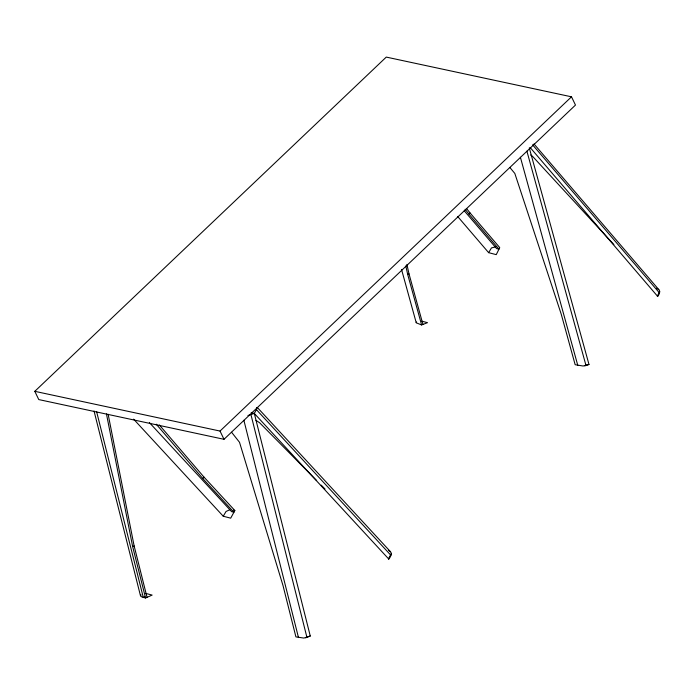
<?xml version="1.0" encoding="UTF-8"?>
<svg xmlns="http://www.w3.org/2000/svg" width="696" height="696" viewBox="0 0 696 696"><rect width="100%" height="100%" fill="white"/><g stroke="black" fill="none" stroke-linecap="round" stroke-linejoin="round"><path stroke-width="1.04" d="M416.191 322.596L416.617 322.004M659.721 291.694C653.405 302.221 662.401 292.538 658.773 289.597L533.997 143.941M247.941 415.512L254.318 413.441L256.633 409.118L256.754 407.543M391.256 553.955C383.922 565.178 393.814 555.234 390.5 551.728L257.503 407.673M464.206 210.74L496.631 248.594L498.954 249.194L469.147 214.394L469.939 212.811L466.572 208.548M469.939 212.811L499.745 247.611L496.248 254.64L488.644 252.665L491.463 247.915L495.996 246.775M149.344 422.533L231.646 511.673L233.917 512.256L202.849 478.604L203.789 476.882L159.332 424.952M203.789 476.882L234.856 510.533L230.698 518.163L223.251 516.232L226.043 511.482L229.715 509.785M34.8 391.326L386.271 57.089L571.503 96.814L575.479 105.07L224.008 439.306L38.767 399.574L34.8 391.326L220.032 431.059L224.008 439.306M220.032 431.059L571.503 96.814M141.027 594.81C139.052 596.959 144.498 597.603 145.568 597.986L152.163 595.08L145.647 593.392M145.568 597.986L132.64 546.56L134.128 545.908L108.141 414.285M144.777 596.742L143.289 597.403L96.587 411.588M305.587 637.858L310.259 636.005L254.318 413.441L251.178 412.632M231.594 432.277L239.511 442.282L282.985 585.484L295.913 636.91L303.882 638.067L310.259 636.005M421.82 321.187L427.527 322.666L421.611 324.954L407.682 274.441L409.013 273.92L406.916 264.393M584.753 365.896L588.981 364.452L529.282 147.926M510.029 167.675L514.822 173.443L561.228 314.183L575.157 364.704L583.126 366.018L588.981 364.452M421.611 324.954L416.251 322.822L401.54 269.474M233.343 510.142L234.856 510.533M656.589 288.248L658.773 289.597M388.438 550.327L390.5 551.728M255.91 420.349L259.556 422.698L316.654 480.518M530.665 154.982L532.362 156.13L613.881 244.583M321.221 485.147L325.023 489.001M256.406 409.631L390.874 555.278M254.318 413.441L388.794 559.088M133.606 419.14L223.251 516.232M532.562 144.794L659.451 292.92M530.117 147.482L657.703 296.426M457.629 216.456L488.644 252.665M156.278 424.203L202.849 478.604M465.111 209.279L469.147 214.394M526.898 151.162L586.023 365.6M520.382 157.226L577.784 365.383M409.013 273.92L422.942 324.44M251.021 414.903L306.953 637.458M243.87 420.262L298.488 637.571M134.128 545.908L147.056 597.333M94.038 411.005L140.479 595.767M405.82 265.976L407.682 274.441M106.444 413.885L132.64 546.56"/></g></svg>
